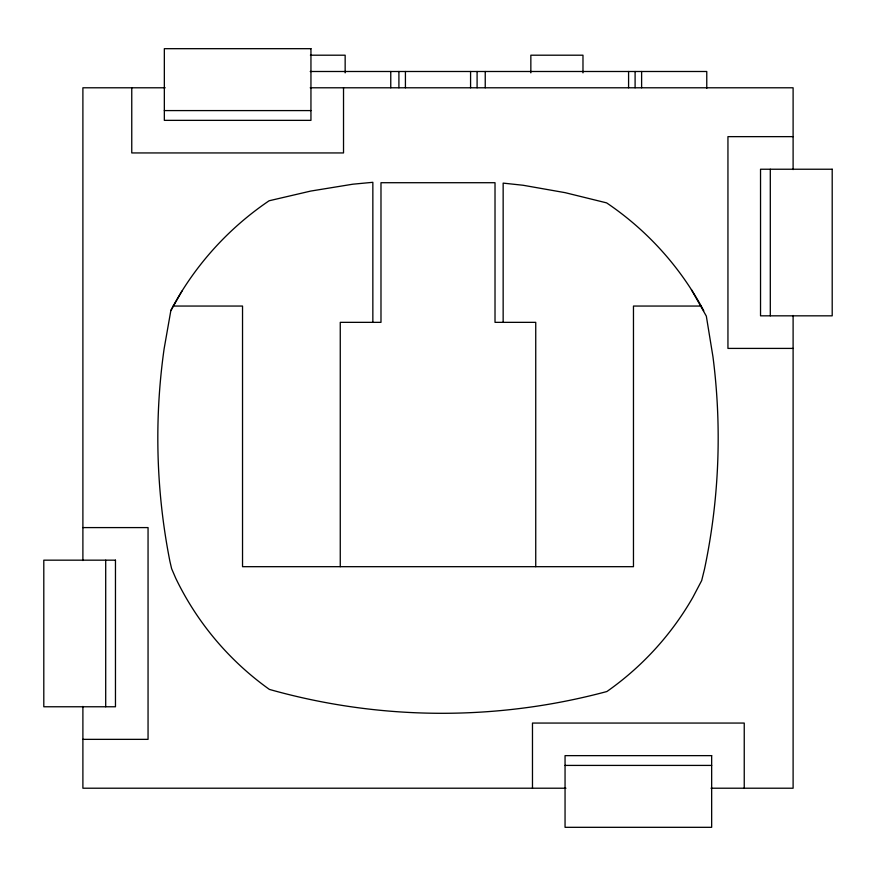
<?xml version="1.0" encoding="UTF-8"?>
<svg xmlns="http://www.w3.org/2000/svg" width="876" height="876" viewBox="0 0 876 876"><rect width="100%" height="100%" fill="white"/><g stroke="black" fill="none" stroke-linecap="round" stroke-linejoin="round"><path stroke-width="1.31" d="M372.847 322.346L372.847 182.307L352.831 184.201L310.695 191.077L269.118 200.768A302.888 302.888 0 0 0 172.846 306.677L170.842 310.619L164.097 348.933A635.286 635.286 0 0 0 169.911 561.341L171.619 568.666L175.715 578.193A291.883 291.883 0 0 0 269.403 689.412A635.286 635.286 0 0 0 606.882 691.525A292.891 292.891 0 0 0 692.872 597.333L701.676 580.58L704.501 569.115A635.286 635.286 0 0 0 712.965 356.795L706.33 316.126L691.416 289.693M170.842 310.619L181.956 291.084M310.4 55.199L345.155 55.199L345.155 72.85M310.214 71.493L706.768 71.493L706.768 88.323M165.181 87.786L82.892 87.786L82.892 560.53M310.214 87.786L793.108 87.786L793.108 169.583M164.338 110.584L310.947 110.584M793.108 136.645L727.945 136.645L727.945 348.407L793.108 348.407M173.207 306.053L242.532 306.053L242.532 566.684L633.468 566.684L633.468 306.053L700.997 306.053M82.892 527.593L148.055 527.593L148.055 739.355L82.892 739.355M565.053 765.416L711.662 765.416M565.951 788.214L82.892 788.214L82.892 706.417M711.005 788.214L793.108 788.214L793.108 315.47M770.3 169.232L770.3 315.831M744.239 788.214L744.239 723.061L532.477 723.061L532.477 788.214M641.615 71.493L641.615 87.786M635.1 71.493L635.1 87.786M628.585 71.493L628.585 87.786M582.978 72.85L582.978 55.199L530.845 55.199L530.845 72.85M535.74 566.684L535.74 322.346L495.017 322.346L495.017 182.712L380.983 182.712L380.983 322.346L340.26 322.346L340.26 566.684M503.152 322.346L503.152 183.117L523.103 185.263L565.14 192.665L606.597 202.871A300.129 300.129 0 0 1 703.767 310.794M485.238 71.493L485.238 87.786M477.091 71.493L477.091 87.786M470.576 71.493L470.576 87.786M405.424 71.493L405.424 87.786M398.909 71.493L398.909 87.786M390.762 71.493L390.762 87.786M343.523 87.786L343.523 152.939L131.761 152.939L131.761 87.786M105.7 560.169L105.7 706.768M310.947 48.684L164.338 48.684L164.338 120.362L310.947 120.362L310.947 48.684M832.2 169.232L760.532 169.232L760.532 315.831L832.2 315.831L832.2 169.232M115.468 560.169L43.8 560.169L43.8 706.768L115.468 706.768L115.468 560.169M711.662 755.638L565.053 755.638L565.053 827.316L711.662 827.316L711.662 755.638"/></g></svg>
